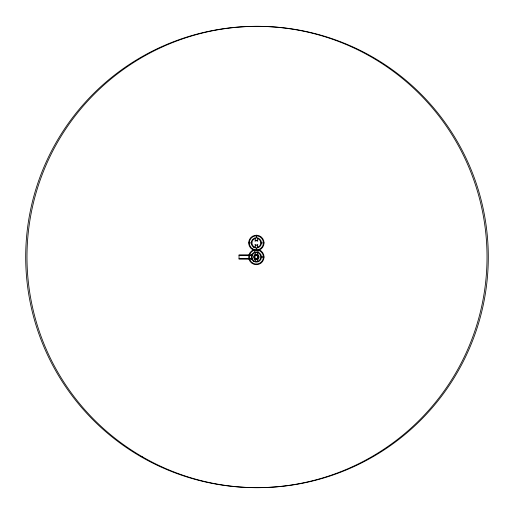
<?xml version="1.0" encoding="UTF-8"?>
<svg xmlns="http://www.w3.org/2000/svg" width="514" height="514" viewBox="0 0 514 514"><rect width="100%" height="100%" fill="white"/><g stroke="black" fill="none" stroke-linecap="round" stroke-linejoin="round"><path stroke-width="0.77" d="M258.497 257.244L258.51 257A2.152 2.152 0 0 1 255.252 258.844A2.152 2.152 0 0 1 255.31 255.117A2.152 2.152 0 0 1 258.51 257.032L258.51 256.852M254.218 256.807L254.218 257.193M254.828 256.807L254.828 257.193M257.893 257.154L257.899 257A1.542 1.542 0 0 1 255.587 258.336A1.542 1.542 0 0 1 255.587 255.664A1.542 1.542 0 0 1 257.899 257L257.893 256.846M255.696 245.236L254.88 247.812M255.13 261.311L255.696 259.332M255.664 259.345L255.67 259.345A2.461 2.461 0 0 1 254.803 258.895L255.021 258.69M258.446 250.164L257.128 254.391M257.835 237.995L257.045 240.584M257.867 255.105L257.906 255.105A2.461 2.461 0 0 0 254.803 255.072L255.021 255.31M254.436 258.921L254.835 258.523M257.88 255.477L258.279 255.079M255.676 240.584L254.88 237.995M257.045 254.681L255.676 254.681L254.269 250.164M248.673 242.904L251.873 242.904M260.842 242.904L264.048 242.904A7.691 7.691 0 0 1 252.515 249.56A7.691 7.691 0 0 1 252.515 236.247A7.691 7.691 0 0 1 264.048 242.904M239.036 255.458L251.847 255.458M260.842 257A4.485 4.485 0 0 1 254.115 260.887A4.485 4.485 0 0 1 254.115 253.113A4.485 4.485 0 0 1 260.842 257L264.048 257M239.036 258.542L251.847 258.542M254.436 255.079L254.835 255.477M257.88 258.523L258.279 258.921M257.694 258.69L257.906 258.895A2.461 2.461 0 0 1 257.051 259.345L257.591 261.311M257.835 247.812L257.045 245.223A2.435 2.435 0 0 0 257.867 244.799L257.694 244.625A2.178 2.178 0 0 1 255.028 244.625L254.854 244.799A2.435 2.435 0 0 0 255.664 245.223M262.77 256.73L262.77 257.27M256.357 235.213L256.357 237.776M256.357 248.031L256.357 250.594M257.642 238.605A4.485 4.485 0 0 1 257.642 247.202M255.072 247.202A4.485 4.485 0 0 1 255.072 238.605M255.664 240.552A2.435 2.435 0 0 0 254.841 240.976L255.028 241.182A2.178 2.178 0 0 1 257.694 241.182L257.867 241.008A2.435 2.435 0 0 0 257.045 240.552M259.043 249.798A7.691 7.691 0 0 1 262.513 261.607A7.691 7.691 0 0 1 250.202 261.607A7.691 7.691 0 0 1 253.672 249.798M251.847 254.848L239.036 254.848L239.036 259.152L251.847 259.152L251.847 254.848M253.794 247.343A5.127 5.127 0 0 0 261.485 242.904A5.127 5.127 0 0 0 253.794 238.464A5.127 5.127 0 0 0 253.794 247.343M252.837 249.007A7.048 7.048 0 0 0 263.406 242.904A7.048 7.048 0 0 0 252.837 236.8A7.048 7.048 0 0 0 252.837 249.007M254.918 259.3A2.718 2.718 0 0 0 259.075 257.096A2.718 2.718 0 0 0 255.085 254.597A2.718 2.718 0 0 0 254.918 259.3M253.794 261.44A5.127 5.127 0 0 0 261.485 257A5.127 5.127 0 0 0 253.794 252.56A5.127 5.127 0 0 0 253.794 261.44M252.837 263.104A7.048 7.048 0 0 0 263.406 257A7.048 7.048 0 0 0 252.837 250.896A7.048 7.048 0 0 0 252.837 263.104M142.314 456.76A230.657 230.657 0 0 0 488.3 257A230.657 230.657 0 0 0 142.314 57.24A230.657 230.657 0 0 0 142.314 456.76M141.029 456.76A230.657 230.657 0 0 0 487.021 257A230.657 230.657 0 0 0 141.029 57.24A230.657 230.657 0 0 0 141.029 456.76"/></g></svg>
